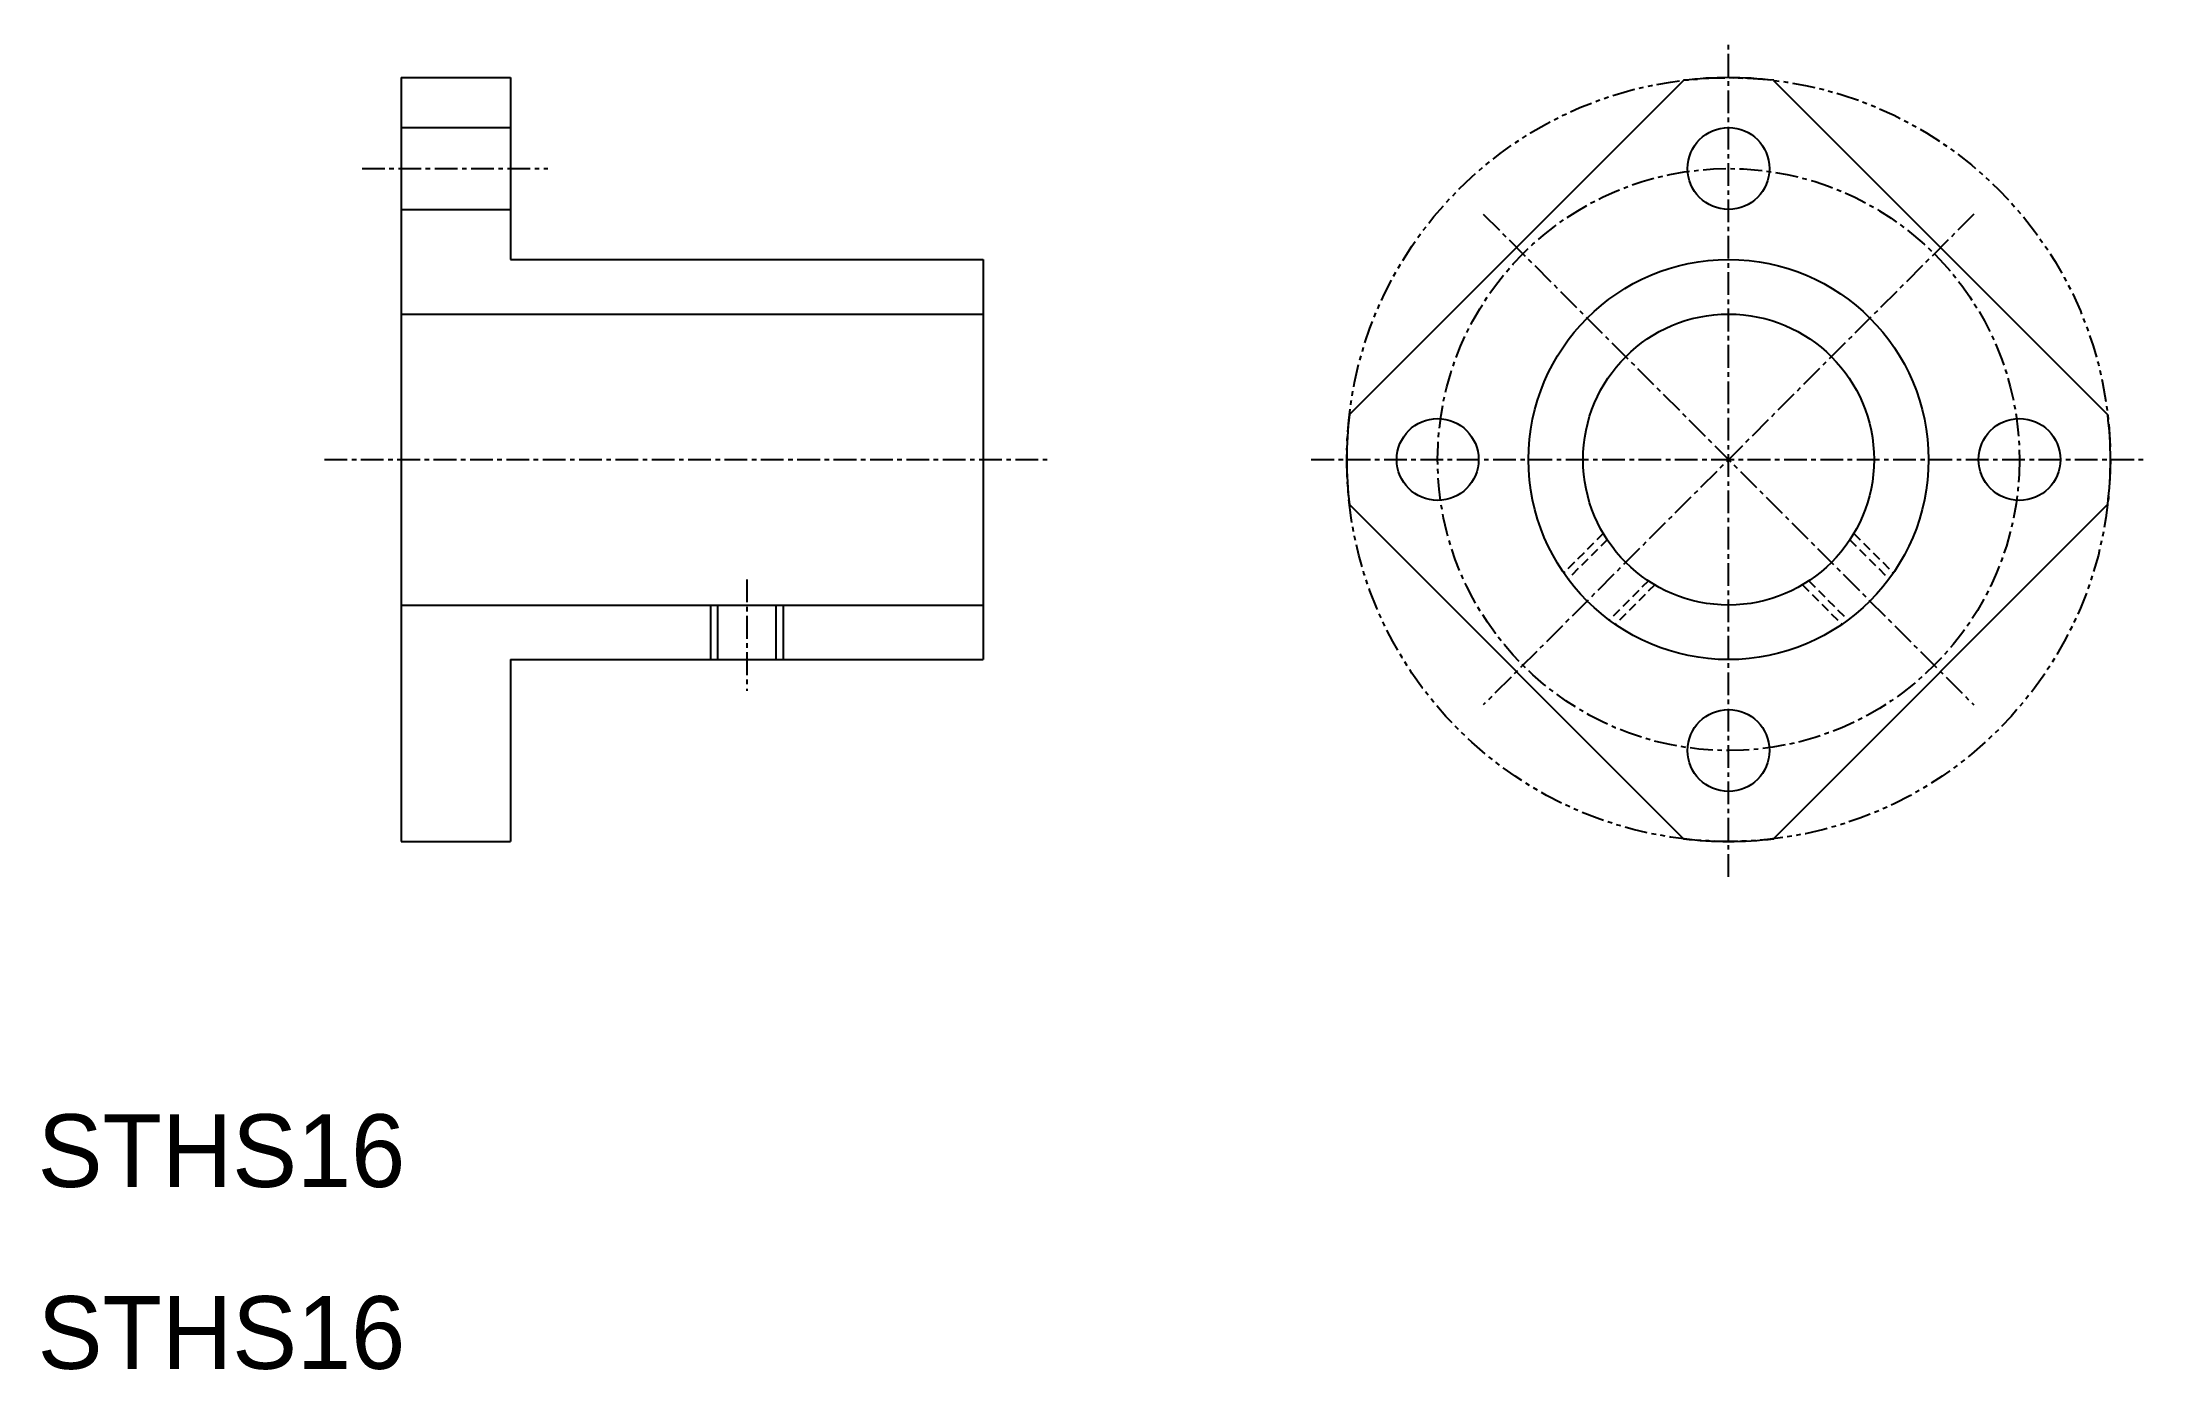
# Model space of a CAD drawing. Extents: x 10 to 126, y 10 to 83.
import ezdxf

# ---------------------------------------------------------------- set-up
doc = ezdxf.new("R2010")
doc.units = 0
for name, pattern in [('CENTER', [2, 1.25, -0.25, 0.25, -0.25]), ('DASHED', [0.75, 0.5, -0.25]), ('PHANTOM', [2.5, 1.25, -0.25, 0.25, -0.25, 0.25, -0.25])]:
    doc.linetypes.add(name, pattern=pattern)
doc.layers.get('0').update_dxf_attribs({"linetype": 'CONTINUOUS'})
doc.layers.add('CENTER', color=1, linetype='CENTER')

msp = doc.modelspace()

# ---------------------------------------------------------------- linework, layer by layer
at = {"color": 7, "linetype": 'CONTINUOUS'}
for p, q in [((30, 81), (30, 39)), ((30, 81), (36, 81)), ((36, 81), (36, 71)), ((100.52, 80.85), (82.15, 62.48)), ((105.48, 80.85), (123.85, 62.48)), ((30, 78.25), (36, 78.25)), ((30, 73.75), (36, 73.75)), ((30, 71.62), (30, 71.63)), ((36, 71), (62, 71)), ((62, 71), (62, 49)), ((30, 68), (62, 68)), ((30, 62.25), (30, 62.25)), ((82.15, 57.52), (100.52, 39.15)), ((123.85, 57.52), (105.48, 39.15)), ((30, 52), (62, 52)), ((47.4, 52), (47.4, 49)), ((50.6, 52), (50.6, 49)), ((36, 49), (62, 49)), ((36, 49), (36, 39)), ((30, 39), (36, 39))]:
    msp.add_line(p, q, dxfattribs=at)
at = {"color": 3, "linetype": 'DASHED'}
for p, q in [((96.11, 55.94), (93.94, 53.77)), ((96.33, 55.59), (94.17, 53.44)), ((109.67, 55.59), (111.83, 53.44)), ((109.89, 55.94), (112.06, 53.77)), ((98.59, 53.33), (96.44, 51.17)), ((107.41, 53.33), (109.56, 51.17)), ((98.94, 53.11), (96.77, 50.94)), ((107.06, 53.11), (109.23, 50.94))]:
    msp.add_line(p, q, dxfattribs=at)
at = {"color": 3}
for p, q in [((47, 52), (47, 49)), ((51, 52), (51, 49))]:
    msp.add_line(p, q, dxfattribs=at)
at = {"color": 3, "linetype": 'PHANTOM'}
msp.add_circle((103, 60), 21, dxfattribs=at)
at = {"color": 7, "linetype": 'CONTINUOUS'}
for centre, radius in [((103, 76), 2.25), ((103, 60), 11), ((103, 60), 8), ((87, 60), 2.25), ((119, 60), 2.25), ((103, 44), 2.25)]:
    msp.add_circle(centre, radius, dxfattribs=at)
for start, end in [(83.2132, 96.7868), (173.2132, 186.7868), (353.2132, 6.7868), (263.2132, 276.7868)]:
    msp.add_arc((103, 60), 21, start, end, dxfattribs=at)
at = {"layer": 'CENTER', "color": 1, "linetype": 'CENTER'}
for p, q in [((103, 37.05), (103, 82.95)), ((27.84, 76), (38.06, 76)), ((116.49, 73.49), (89.51, 46.51)), ((89.51, 73.49), (116.49, 46.51)), ((25.78, 60), (65.74, 60)), ((80.05, 60), (125.95, 60)), ((49, 53.4), (49, 47.28))]:
    msp.add_line(p, q, dxfattribs=at)
msp.add_circle((103, 60), 16, dxfattribs=at)

# ---------------------------------------------------------------- texts
at = {"color": 7, "linetype": 'CONTINUOUS'}
for p in [(10, 20), (10, 10)]:
    msp.add_text('STHS16', height=4, dxfattribs=at).set_placement(p)

doc.saveas('drawing.dxf')
